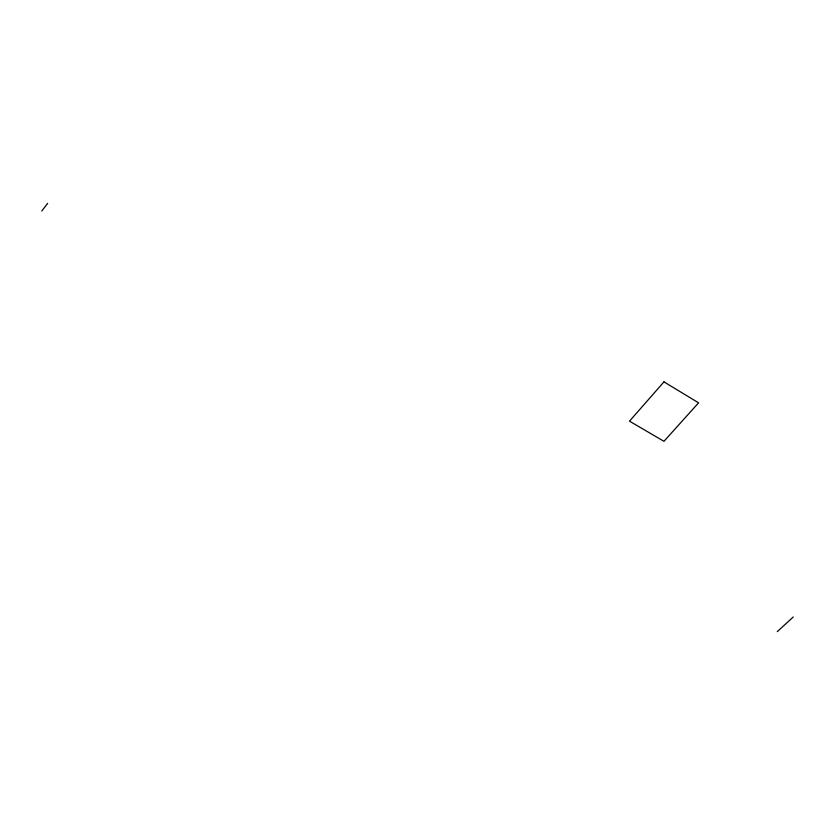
<?xml version="1.0" encoding="UTF-8"?>
<svg xmlns="http://www.w3.org/2000/svg" width="835" height="835" viewBox="0 0 835 835"><rect width="100%" height="100%" fill="white"/><g stroke="black" fill="none" stroke-linecap="round" stroke-linejoin="round"><path stroke-width="1.25" d="M41.75 211.015L47.647 203.364M777.302 631.636L793.25 616.981M663.961 381.877L629.506 421.153L663.95 441.318L698.582 402.835L663.961 381.877"/></g></svg>
